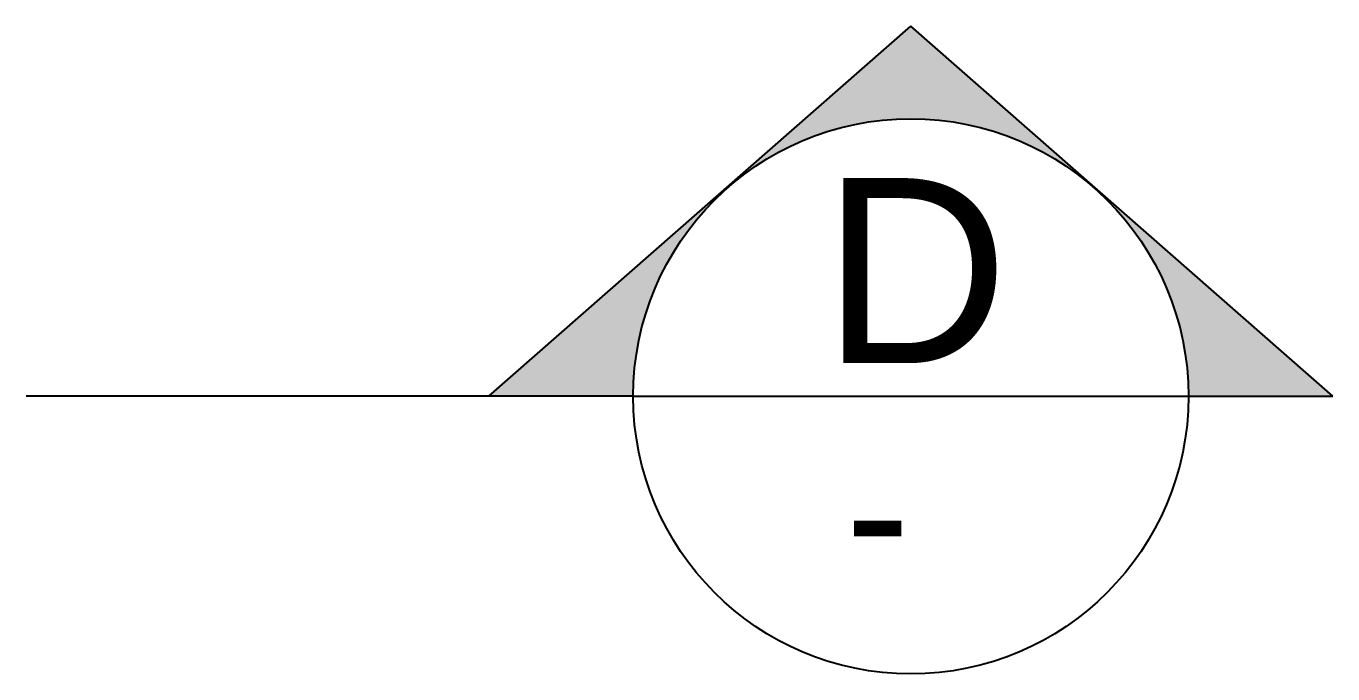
# Model space of a CAD drawing. Header units: millimetres. Extents: x -187664 to 435448, y -313239 to 299894.
# Drawn here: x 95347 to 97112, y -83144 to -82269 of the extents above; entities that cross this region are included whole.
import ezdxf

# ---------------------------------------------------------------- set-up
doc = ezdxf.new("R2010")
doc.units = ezdxf.units.MM
doc.layers.add('000 - EXISTING_DIM_MAIN_COLOR_251', color=7, linetype='Continuous')
doc.layers.add('Text', color=7, linetype='Continuous', lineweight=0)
doc.styles.add('RomanS', font='arial.ttf', dxfattribs={"width": 0.8})

# ---------------------------------------------------------------- blocks, each defined once
blk = doc.blocks.new('A1')
at = {"layer": '000 - EXISTING_DIM_MAIN_COLOR_251'}
blk.add_hatch(color=7, dxfattribs=at).paths.add_polyline_path([(6, 0, 0.414214), (0, 6, 0.414214), (-6, 0), (-9.122, 0), (0, 8.001), (9.122, 0)])
at = {"layer": '000 - EXISTING_DIM_MAIN_COLOR_251', "color": 7}
for p, q in [((-9.122, 0), (0, 8.001)), ((9.122, 0), (0, 8.001)), ((-6, 0), (-9.122, 0)), ((-6, 0), (6, 0)), ((6, 0), (9.122, 0))]:
    blk.add_line(p, q, dxfattribs=at)
blk.add_circle((0, 0), 6, dxfattribs=at)

msp = doc.modelspace()

# ---------------------------------------------------------------- linework, layer by layer
at = {"color": 7}
msp.add_line((96166.815, -82768.829), (95346.719, -82768.829), dxfattribs=at)

# ---------------------------------------------------------------- block references
at = {"color": 7, "xscale": 62.5, "yscale": 62.5, "zscale": 62.5}
msp.add_blockref('A1', (96541.815, -82768.829), dxfattribs=at)

# ---------------------------------------------------------------- texts
at = {"layer": 'Text', "color": 7, "style": 'RomanS'}
for s, height, p in [('D', 250, (96421.814, -82724.007)), ('-', 187.5, (96453.278, -83019.982))]:
    msp.add_text(s, height=height, dxfattribs=at).set_placement(p)

doc.saveas('drawing.dxf')
